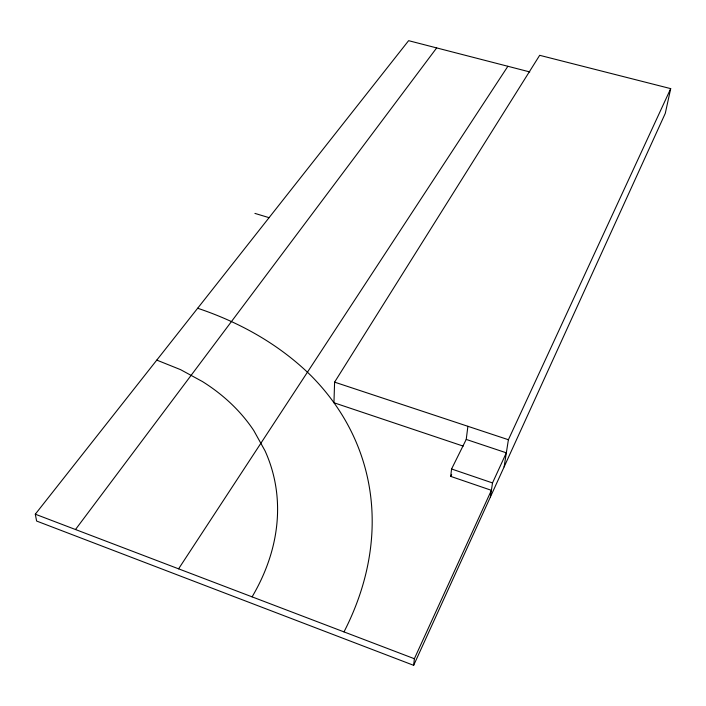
<?xml version="1.0" encoding="UTF-8"?>
<svg xmlns="http://www.w3.org/2000/svg" width="706" height="706" viewBox="0 0 706 706"><rect width="100%" height="100%" fill="white"/><g stroke="black" fill="none" stroke-linecap="round" stroke-linejoin="round"><path stroke-width="1.06" d="M529.765 71.933L408.615 40.674L35.3 514.197L36.615 521.046L413.654 665.326L665.281 113.366L670.7 88.629L539.675 55.315L334.6 382.14L333.947 402.747L463.198 446.113M413.654 665.326L414.36 658.724L491.394 490.317L450.693 476.382L451.575 468.987L466.225 439.432L467.901 426.3M490.379 497.015L492.506 482.939L506.334 452.828L466.225 439.432M504.119 466.887L508.399 439.723L670.7 88.629M450.693 476.382L451.663 474.414M178.592 568.833L507.879 66.285M75.489 529.518L436.67 47.911M254.919 213.397L269.074 217.669M334.6 382.14L508.399 439.723M451.575 468.987L492.506 482.939M35.3 514.197L414.36 658.724M197.662 308.248C239.908 322.36 279.629 344.616 311.425 376.069A360.89 268.174 -16.8 0 1 343.99 631.888M156.785 360.104L180.568 369.653L202.472 381.567A255.431 188.784 -16.1 0 1 253.745 430.501L265.006 450.763A255.431 188.784 -16.1 0 1 252.095 596.852"/></g></svg>
